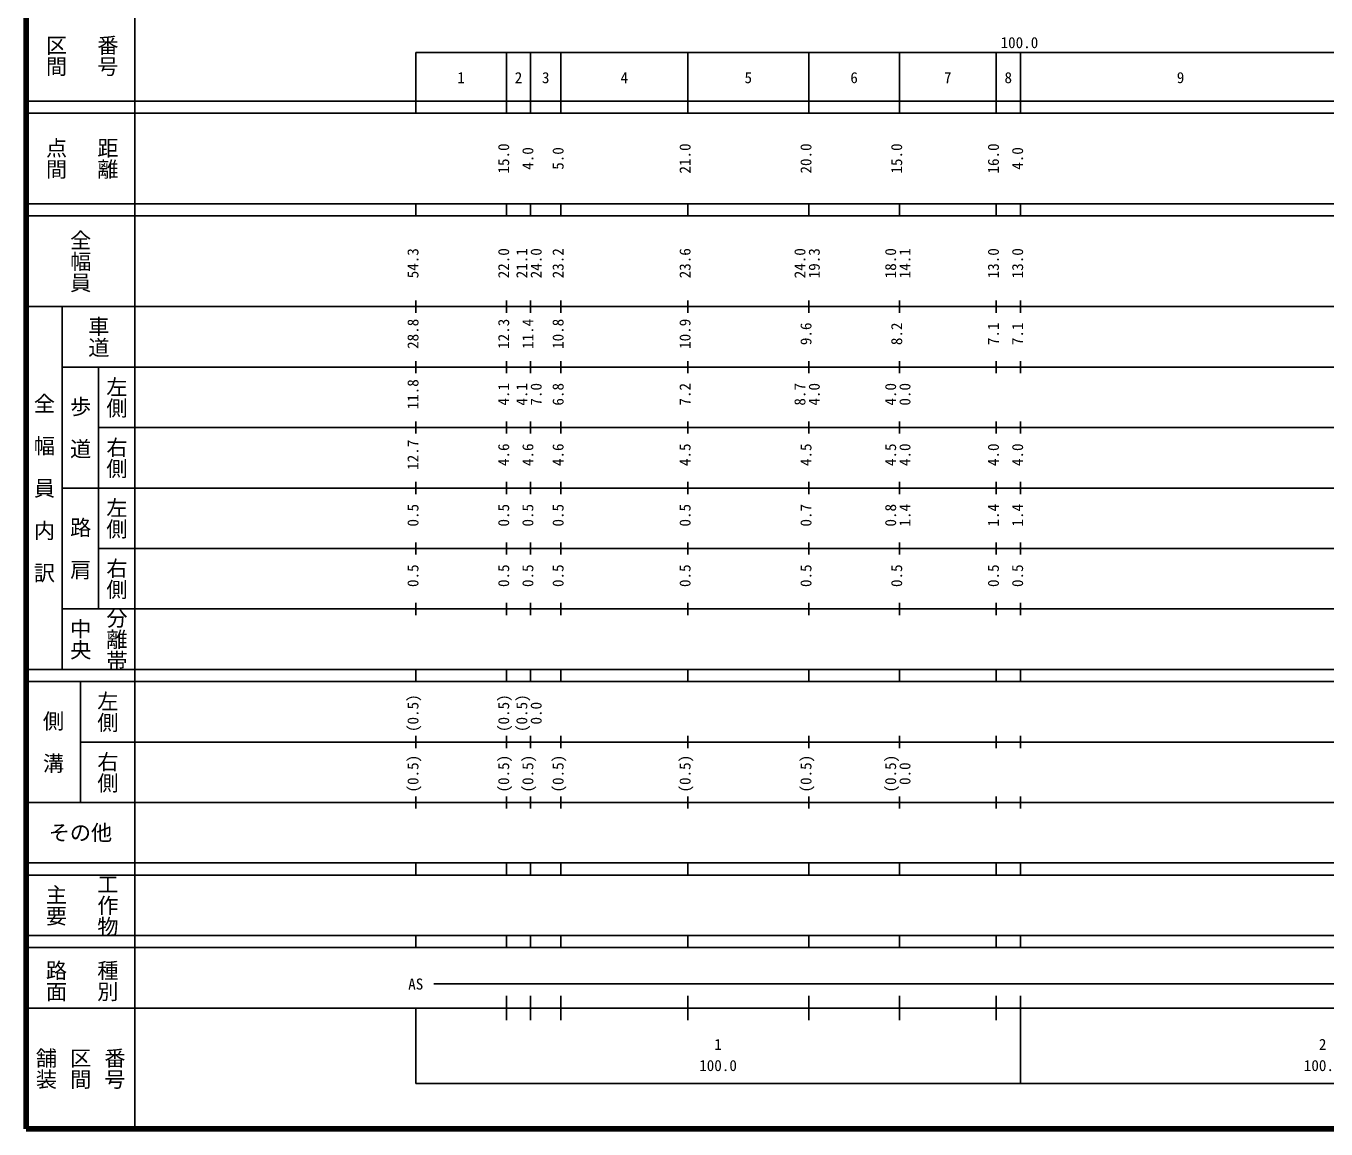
# Model space of a CAD drawing. Units: millimetres, scale not verified. Extents: x 40000 to 680000, y 20000 to 380000.
# Drawn here: x 40000 to 255014, y 20000 to 202409 of the extents above; entities that cross this region are included whole.
import ezdxf
from ezdxf.enums import TextEntityAlignment as Align

# ---------------------------------------------------------------- set-up
doc = ezdxf.new("R2010")
doc.units = ezdxf.units.MM
doc.header["$LTSCALE"] = 1000
doc.layers.add('M-TTL', color=2, linetype='Continuous', lineweight=140)
doc.layers.add('M-TTL-BAND', color=7, linetype='Continuous', lineweight=25)
doc.styles.add('@ＭＳ ゴシック', font='')
doc.styles.add('ＭＳ ゴシック', font='')
doc.styles.get('@ＭＳ ゴシック').set_extended_font_data('@MS Gothic')
doc.styles.get('ＭＳ ゴシック').set_extended_font_data('MS Gothic')

msp = doc.modelspace()

# ---------------------------------------------------------------- linework, layer by layer
at = {"layer": 'M-TTL'}
for p, q in [((40000, 380000), (40000, 20000)), ((40000, 20000), (680000, 20000))]:
    msp.add_line(p, q, dxfattribs=at)
at = {"layer": 'M-TTL-BAND'}
for p, q in [((58000, 370000), (58000, 20000)), ((104460, 198000), (104460, 188000)), ((104460, 198000), (579000, 198000)), ((119460, 188000), (119460, 198000)), ((123460, 188000), (123460, 198000)), ((128460, 188000), (128460, 198000)), ((149460, 188000), (149460, 198000)), ((169460, 188000), (169460, 198000)), ((184460, 188000), (184460, 198000)), ((200460, 188000), (200460, 198000)), ((204460, 188000), (204460, 198000)), ((40000, 190000), (579000, 190000)), ((40000, 188000), (579000, 188000)), ((40000, 173000), (579000, 173000)), ((104460, 171000), (104460, 173000)), ((104460, 171000), (104460, 173000)), ((119460, 171000), (119460, 173000)), ((123460, 171000), (123460, 173000)), ((128460, 171000), (128460, 173000)), ((149460, 171000), (149460, 173000)), ((169460, 171000), (169460, 173000)), ((184460, 171000), (184460, 173000)), ((200460, 171000), (200460, 173000)), ((204460, 171000), (204460, 173000)), ((40000, 171000), (579000, 171000)), ((104460, 155000), (104460, 157000)), ((104460, 155000), (104460, 157000)), ((119460, 155000), (119460, 157000)), ((123460, 155000), (123460, 157000)), ((128460, 155000), (128460, 157000)), ((149460, 155000), (149460, 157000)), ((169460, 155000), (169460, 157000)), ((184460, 155000), (184460, 157000)), ((200460, 155000), (200460, 157000)), ((204460, 155000), (204460, 157000)), ((40000, 156000), (579000, 156000)), ((46000, 96000), (46000, 156000)), ((104460, 145000), (104460, 147000)), ((104460, 145000), (104460, 147000)), ((119460, 145000), (119460, 147000)), ((123460, 145000), (123460, 147000)), ((128460, 145000), (128460, 147000)), ((149460, 145000), (149460, 147000)), ((169460, 145000), (169460, 147000)), ((184460, 145000), (184460, 147000)), ((200460, 145000), (200460, 147000)), ((204460, 145000), (204460, 147000)), ((46000, 146000), (579000, 146000)), ((52000, 146000), (52000, 106000)), ((52000, 136000), (579000, 136000)), ((104460, 135000), (104460, 137000)), ((104460, 135000), (104460, 137000)), ((119460, 135000), (119460, 137000)), ((123460, 135000), (123460, 137000)), ((128460, 135000), (128460, 137000)), ((149460, 135000), (149460, 137000)), ((169460, 135000), (169460, 137000)), ((184460, 135000), (184460, 137000)), ((200460, 135000), (200460, 137000)), ((204460, 135000), (204460, 137000)), ((104460, 125000), (104460, 127000)), ((104460, 125000), (104460, 127000)), ((119460, 125000), (119460, 127000)), ((123460, 125000), (123460, 127000)), ((128460, 125000), (128460, 127000)), ((149460, 125000), (149460, 127000)), ((169460, 125000), (169460, 127000)), ((184460, 125000), (184460, 127000)), ((200460, 125000), (200460, 127000)), ((204460, 125000), (204460, 127000)), ((46000, 126000), (579000, 126000)), ((104460, 115000), (104460, 117000)), ((104460, 115000), (104460, 117000)), ((119460, 115000), (119460, 117000)), ((123460, 115000), (123460, 117000)), ((128460, 115000), (128460, 117000)), ((149460, 115000), (149460, 117000)), ((169460, 115000), (169460, 117000)), ((184460, 115000), (184460, 117000)), ((200460, 115000), (200460, 117000)), ((204460, 115000), (204460, 117000)), ((52000, 116000), (579000, 116000)), ((46000, 106000), (579000, 106000)), ((104460, 105000), (104460, 107000)), ((104460, 105000), (104460, 107000)), ((119460, 105000), (119460, 107000)), ((123460, 105000), (123460, 107000)), ((128460, 105000), (128460, 107000)), ((149460, 105000), (149460, 107000)), ((169460, 105000), (169460, 107000)), ((184460, 105000), (184460, 107000)), ((200460, 105000), (200460, 107000)), ((204460, 105000), (204460, 107000)), ((40000, 96000), (579000, 96000)), ((104460, 94000), (104460, 96000)), ((104460, 94000), (104460, 96000)), ((119460, 94000), (119460, 96000)), ((123460, 94000), (123460, 96000)), ((128460, 94000), (128460, 96000)), ((149460, 94000), (149460, 96000)), ((169460, 94000), (169460, 96000)), ((184460, 94000), (184460, 96000)), ((200460, 94000), (200460, 96000)), ((204460, 94000), (204460, 96000)), ((40000, 94000), (579000, 94000)), ((49000, 94000), (49000, 74000)), ((49000, 84000), (579000, 84000)), ((104460, 83000), (104460, 85000)), ((104460, 83000), (104460, 85000)), ((119460, 83000), (119460, 85000)), ((123460, 83000), (123460, 85000)), ((128460, 83000), (128460, 85000)), ((149460, 83000), (149460, 85000)), ((169460, 83000), (169460, 85000)), ((184460, 83000), (184460, 85000)), ((200460, 83000), (200460, 85000)), ((204460, 83000), (204460, 85000)), ((40000, 74000), (579000, 74000)), ((104460, 73000), (104460, 75000)), ((104460, 73000), (104460, 75000)), ((119460, 73000), (119460, 75000)), ((123460, 73000), (123460, 75000)), ((128460, 73000), (128460, 75000)), ((149460, 73000), (149460, 75000)), ((169460, 73000), (169460, 75000)), ((184460, 73000), (184460, 75000)), ((200460, 73000), (200460, 75000)), ((204460, 73000), (204460, 75000)), ((40000, 64000), (579000, 64000)), ((104460, 62000), (104460, 64000)), ((104460, 62000), (104460, 64000)), ((119460, 62000), (119460, 64000)), ((123460, 62000), (123460, 64000)), ((128460, 62000), (128460, 64000)), ((149460, 62000), (149460, 64000)), ((169460, 62000), (169460, 64000)), ((184460, 62000), (184460, 64000)), ((200460, 62000), (200460, 64000)), ((204460, 62000), (204460, 64000)), ((40000, 62000), (579000, 62000)), ((40000, 52000), (579000, 52000)), ((104460, 50000), (104460, 52000)), ((104460, 50000), (104460, 52000)), ((119460, 50000), (119460, 52000)), ((123460, 50000), (123460, 52000)), ((128460, 50000), (128460, 52000)), ((149460, 50000), (149460, 52000)), ((169460, 50000), (169460, 52000)), ((184460, 50000), (184460, 52000)), ((200460, 50000), (200460, 52000)), ((204460, 50000), (204460, 52000)), ((40000, 50000), (579000, 50000)), ((107460, 44000), (501460, 44000)), ((119460, 38000), (119460, 42000)), ((123460, 38000), (123460, 42000)), ((128460, 38000), (128460, 42000)), ((149460, 38000), (149460, 42000)), ((169460, 38000), (169460, 42000)), ((184460, 38000), (184460, 42000)), ((200460, 38000), (200460, 42000)), ((204460, 27500), (204460, 42000)), ((40000, 40000), (579000, 40000)), ((104460, 40000), (104460, 27500)), ((104460, 40000), (104460, 27500)), ((104460, 27500), (579000, 27500))]:
    msp.add_line(p, q, dxfattribs=at)

# ---------------------------------------------------------------- texts
at = {"layer": 'M-TTL-BAND', "style": '@ＭＳ ゴシック'}
for s, p in [('区間', (45000, 197500)), ('番号', (53500, 197500)), ('点間', (45000, 180500)), ('距離', (53500, 180500)), ('全幅員', (49000, 163500)), ('車道', (52000, 151000)), ('左側', (55000, 141000)), ('全\u3000幅\u3000員\u3000内\u3000訳', (43000, 126000)), ('歩\u3000道', (49000, 136000)), ('右側', (55000, 131000)), ('左側', (55000, 121000)), ('路\u3000肩', (49000, 116000)), ('右側', (55000, 111000)), ('分離帯', (55000, 101000)), ('中央', (49000, 101000)), ('左側', (53500, 89000)), ('側\u3000溝', (44500, 84000)), ('右側', (53500, 79000)), ('主要', (45000, 57000)), ('工作物', (53500, 57000)), ('路面', (45000, 44500)), ('種別', (53500, 44500)), ('舗装', (43333, 30000)), ('区間', (49000, 30000)), ('番号', (54667, 30000))]:
    msp.add_text(s, height=2566, rotation=270, dxfattribs=at).set_placement(p, align=Align.MIDDLE_CENTER)
at = {"layer": 'M-TTL-BAND', "style": 'ＭＳ ゴシック'}
for s, p in [('100.0', (204304, 198195)), ('1', (111960, 192405)), ('2', (121460, 192405)), ('3', (125960, 192405)), ('4', (138960, 192405)), ('5', (159460, 192405)), ('6', (176960, 192405)), ('7', (192460, 192405)), ('8', (202460, 192405)), ('9', (230960, 192405)), ('AS', (104460, 42500)), ('1', (154460, 32523)), ('2', (254460, 32523)), ('100.0', (154460, 29033)), ('100.0', (254460, 29033))]:
    msp.add_text(s, height=1833, dxfattribs=at).set_placement(p, align=Align.BOTTOM_CENTER)
for s, p in [('15.0', (120460, 180500)), ('21.0', (150460, 180500)), ('20.0', (170460, 180500)), ('15.0', (185460, 180500)), ('16.0', (201460, 180500)), ('4.0', (124460, 180500)), ('5.0', (129460, 180500)), ('4.0', (205460, 180500)), ('54.3', (105460, 163174)), ('22.0', (120460, 163174)), ('21.1', (123460, 163174)), ('24.0', (125830, 163174)), ('23.2', (129460, 163174)), ('23.6', (150460, 163174)), ('24.0', (169460, 163174)), ('19.3', (171830, 163174)), ('18.0', (184460, 163174)), ('14.1', (186830, 163174)), ('13.0', (201460, 163174)), ('13.0', (205460, 163174)), ('28.8', (105460, 151500)), ('12.3', (120460, 151500)), ('11.4', (124460, 151500)), ('10.8', (129460, 151500)), ('10.9', (150460, 151500)), ('9.6', (170460, 151500)), ('8.2', (185460, 151500)), ('7.1', (201460, 151500)), ('7.1', (205460, 151500)), ('11.8', (105460, 141500)), ('4.1', (120460, 141500)), ('4.1', (123460, 141500)), ('7.0', (125830, 141500)), ('6.8', (129460, 141500)), ('7.2', (150460, 141500)), ('8.7', (169460, 141500)), ('4.0', (171830, 141500)), ('4.0', (184460, 141500)), ('0.0', (186830, 141500)), ('12.7', (105460, 131500)), ('4.6', (120460, 131500)), ('4.6', (124460, 131500)), ('4.6', (129460, 131500)), ('4.5', (150460, 131500)), ('4.5', (170460, 131500)), ('4.5', (184460, 131500)), ('4.0', (186830, 131500)), ('4.0', (201460, 131500)), ('4.0', (205460, 131500)), ('0.5', (105460, 121500)), ('0.5', (120460, 121500)), ('0.5', (124460, 121500)), ('0.5', (129460, 121500)), ('0.5', (150460, 121500)), ('0.7', (170460, 121500)), ('0.8', (184460, 121500)), ('1.4', (186830, 121500)), ('1.4', (201460, 121500)), ('1.4', (205460, 121500)), ('0.5', (105460, 111500)), ('0.5', (120460, 111500)), ('0.5', (124460, 111500)), ('0.5', (129460, 111500)), ('0.5', (150460, 111500)), ('0.5', (170460, 111500)), ('0.5', (185460, 111500)), ('0.5', (201460, 111500)), ('0.5', (205460, 111500)), ('(0.5)', (105460, 88764)), ('(0.5)', (120460, 88764)), ('(0.5)', (123460, 88764)), ('0.0', (125830, 88764)), ('(0.5)', (105460, 78764)), ('(0.5)', (120460, 78764)), ('(0.5)', (124460, 78764)), ('(0.5)', (129460, 78764)), ('(0.5)', (150460, 78764)), ('(0.5)', (170460, 78764)), ('(0.5)', (184460, 78764)), ('0.0', (186830, 78764))]:
    msp.add_text(s, height=1833, rotation=90, dxfattribs=at).set_placement(p, align=Align.BOTTOM_CENTER)
msp.add_text('その他', height=2566, dxfattribs=at).set_placement((49000, 69000), align=Align.MIDDLE_CENTER)

doc.saveas('drawing.dxf')
